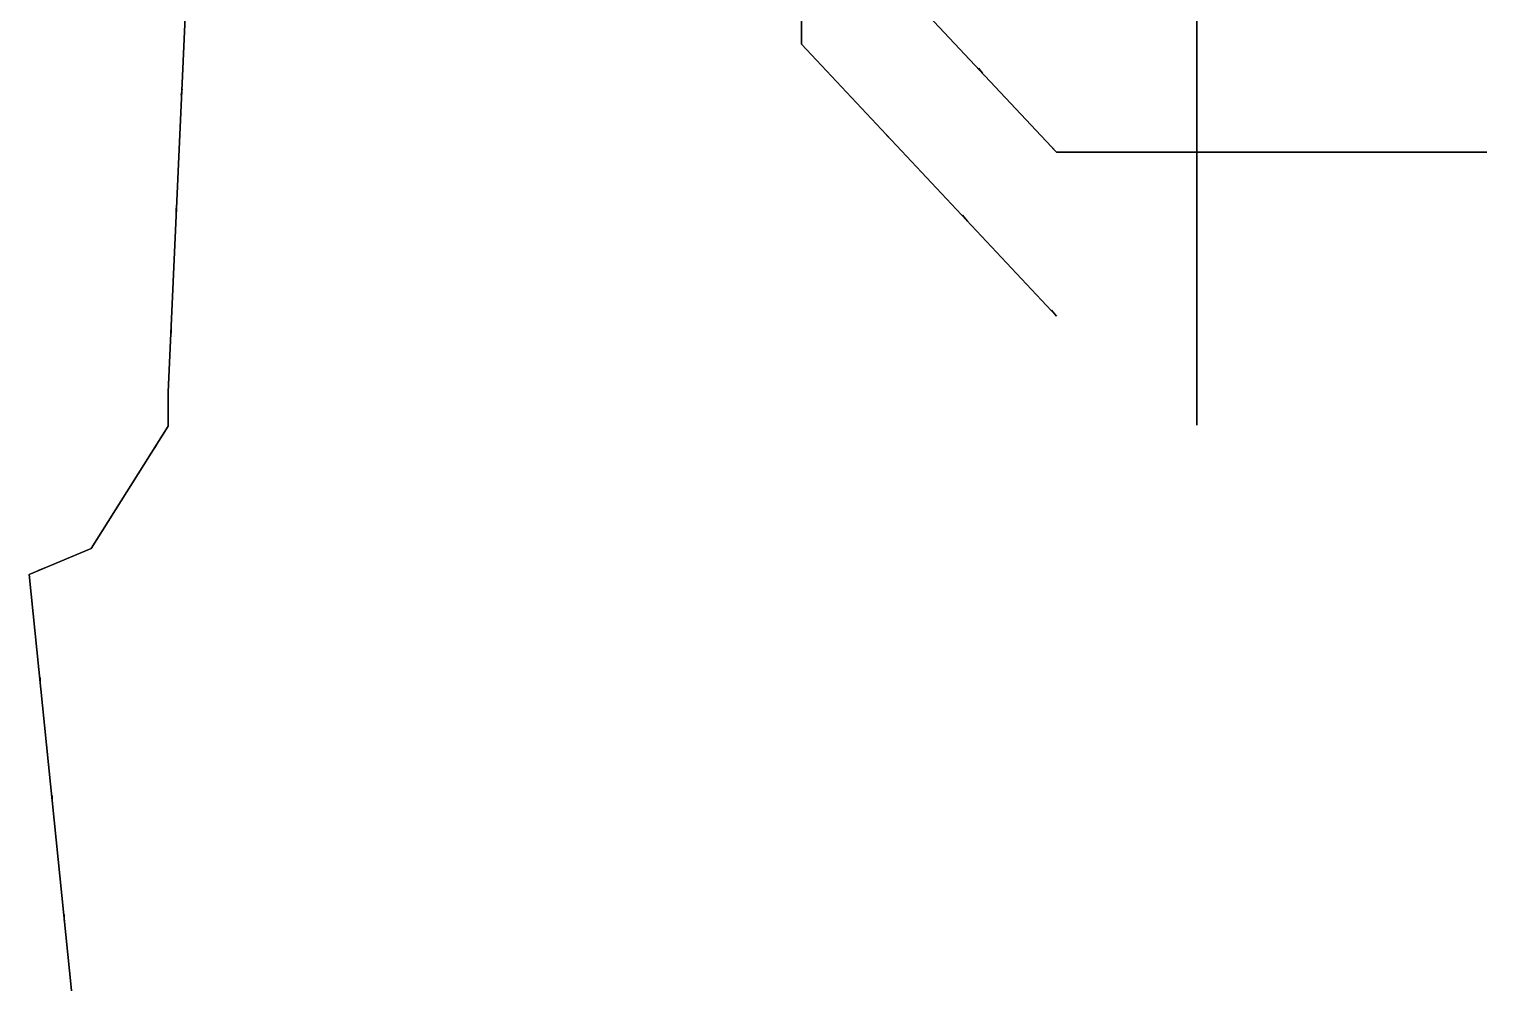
# Model space of a CAD drawing. Extents: x -14 to 5, y -77 to 101.
# Drawn here: x -12.42 to 2.15, y 26.43 to 35.96 of the extents above; entities that cross this region are included whole.
import ezdxf

# ---------------------------------------------------------------- set-up
doc = ezdxf.new("R2010")
doc.units = 0
doc.layers.add('RAILINGS', color=6, linetype='CONTINUOUS')

msp = doc.modelspace()

# ---------------------------------------------------------------- linework, layer by layer
at = {"layer": 'RAILINGS'}
for points in [[(-4.7, 35.81, 18.12), (-4.7, 41.31, 18.12), (-4.7, 41.31, 18.05), (-4.7, 35.81, 18.05)], [(-4.7, 35.81, 18.05), (-4.7, 41.31, 18.05), (-4.7, 41.31, 18.12), (-4.7, 35.81, 18.12)], [(-4.7, 35.81, 17.65), (-4.7, 41.31, 17.65), (-4.7, 41.31, 17.72), (-4.7, 35.81, 17.72)], [(-4.7, 35.81, 17.72), (-4.7, 41.31, 17.72), (-4.7, 41.31, 17.65), (-4.7, 35.81, 17.65)], [(-4.7, 35.81, 17.42), (-4.7, 41.31, 17.42), (-4.7, 41.31, 17.35), (-4.7, 35.81, 17.35)], [(-4.7, 35.81, 17.35), (-4.7, 41.31, 17.35), (-4.7, 41.31, 17.42), (-4.7, 35.81, 17.42)], [(-0.75, 32, 20.18), (-0.75, 37.93, 20.18), (-0.75, 37.93, 20.11), (-0.75, 32, 20.11)], [(-0.75, 32, 20.11), (-0.75, 37.93, 20.11), (-0.75, 37.93, 20.18), (-0.75, 32, 20.18)], [(-0.75, 32, 19.71), (-0.75, 37.93, 19.71), (-0.75, 37.93, 19.78), (-0.75, 32, 19.78)], [(-0.75, 32, 19.78), (-0.75, 37.93, 19.78), (-0.75, 37.93, 19.71), (-0.75, 32, 19.71)], [(-0.75, 32, 19.48), (-0.75, 37.93, 19.48), (-0.75, 37.93, 19.41), (-0.75, 32, 19.41)], [(-0.75, 32, 19.41), (-0.75, 37.93, 19.41), (-0.75, 37.93, 19.48), (-0.75, 32, 19.48)], [(-11.03, 32.33, 5.73), (-10.78, 37.85, 5.73), (-10.78, 37.85, 5.8), (-11.03, 32.33, 5.8)], [(-11.03, 32.33, 5.8), (-10.78, 37.85, 5.8), (-10.78, 37.85, 5.73), (-11.03, 32.33, 5.73)], [(-11.03, 32.33, 5.38), (-10.78, 37.85, 5.38), (-10.78, 37.85, 5.31), (-11.03, 32.33, 5.31)], [(-11.03, 32.33, 5.31), (-10.78, 37.85, 5.31), (-10.78, 37.85, 5.38), (-11.03, 32.33, 5.38)], [(-2.15, 34.73, 16.07), (-4.7, 37.45, 16.07), (-4.7, 37.45, 16), (-2.15, 34.73, 16)], [(-2.15, 34.73, 16), (-4.7, 37.45, 16), (-4.7, 37.45, 16.07), (-2.15, 34.73, 16.07)], [(-2.15, 34.73, 15.6), (-4.7, 37.45, 15.6), (-4.7, 37.45, 15.67), (-2.15, 34.73, 15.67)], [(-2.15, 34.73, 15.67), (-4.7, 37.45, 15.67), (-4.7, 37.45, 15.6), (-2.15, 34.73, 15.6)], [(-2.15, 34.73, 15.37), (-4.7, 37.45, 15.37), (-4.7, 37.45, 15.3), (-2.15, 34.73, 15.3)], [(-2.15, 34.73, 15.3), (-4.7, 37.45, 15.3), (-4.7, 37.45, 15.37), (-2.15, 34.73, 15.37)], [(-4.7, 35.87, 17.08), (-4.7, 35.87, 18.05), (-4.7, 35.81, 18.05), (-4.7, 35.81, 17.08)], [(-4.7, 35.81, 17.08), (-4.7, 35.81, 18.05), (-4.7, 35.87, 18.05), (-4.7, 35.87, 17.08)], [(-2.15, 33.09, 18.12), (-4.7, 35.81, 18.12), (-4.7, 35.81, 18.05), (-2.15, 33.09, 18.05)], [(-2.15, 33.09, 18.05), (-4.7, 35.81, 18.05), (-4.7, 35.81, 18.12), (-2.15, 33.09, 18.12)], [(-2.15, 33.09, 17.65), (-4.7, 35.81, 17.65), (-4.7, 35.81, 17.72), (-2.15, 33.09, 17.72)], [(-2.15, 33.09, 17.72), (-4.7, 35.81, 17.72), (-4.7, 35.81, 17.65), (-2.15, 33.09, 17.65)], [(-2.15, 33.09, 17.42), (-4.7, 35.81, 17.42), (-4.7, 35.81, 17.35), (-2.15, 33.09, 17.35)], [(-2.15, 33.09, 17.35), (-4.7, 35.81, 17.35), (-4.7, 35.81, 17.42), (-2.15, 33.09, 17.42)], [(-2.89, 35.52, 15.03), (-2.89, 35.52, 16), (-2.93, 35.57, 16), (-2.93, 35.57, 15.03)], [(-2.93, 35.57, 15.03), (-2.93, 35.57, 16), (-2.89, 35.52, 16), (-2.89, 35.52, 15.03)], [(-0.75, 35.62, 19.14), (-0.75, 35.62, 20.11), (-0.75, 35.67, 20.11), (-0.75, 35.67, 19.14)], [(-0.75, 35.67, 19.14), (-0.75, 35.67, 20.11), (-0.75, 35.62, 20.11), (-0.75, 35.62, 19.14)], [(-10.9, 35.3, 4.59), (-10.9, 35.3, 5.73), (-10.89, 35.36, 5.73), (-10.89, 35.36, 4.59)], [(-10.89, 35.36, 4.59), (-10.89, 35.36, 5.73), (-10.9, 35.3, 5.73), (-10.9, 35.3, 4.59)], [(-3.79, 34.84, 17.08), (-3.79, 34.84, 18.05), (-3.85, 34.9, 18.05), (-3.85, 34.9, 17.08)], [(-3.85, 34.9, 17.08), (-3.85, 34.9, 18.05), (-3.79, 34.84, 18.05), (-3.79, 34.84, 17.08)], [(-2.19, 34.77, 15.03), (-2.19, 34.77, 16), (-2.15, 34.73, 16), (-2.15, 34.73, 15.03)], [(-2.15, 34.73, 15.03), (-2.15, 34.73, 16), (-2.19, 34.77, 16), (-2.19, 34.77, 15.03)], [(2.15, 34.73, 15.67), (-2.15, 34.73, 15.67), (-2.15, 34.73, 15.6), (2.15, 34.73, 15.6)], [(2.15, 34.73, 15.6), (-2.15, 34.73, 15.6), (-2.15, 34.73, 15.67), (2.15, 34.73, 15.67)], [(2.15, 34.73, 15.3), (-2.15, 34.73, 15.3), (-2.15, 34.73, 15.37), (2.15, 34.73, 15.37)], [(2.15, 34.73, 15.37), (-2.15, 34.73, 15.37), (-2.15, 34.73, 15.3), (2.15, 34.73, 15.3)], [(2.15, 34.73, 16), (-2.15, 34.73, 16), (-2.15, 34.73, 16.07), (2.15, 34.73, 16.07)], [(2.15, 34.73, 16.07), (-2.15, 34.73, 16.07), (-2.15, 34.73, 16), (2.15, 34.73, 16)], [(-0.75, 34.79, 19.14), (-0.75, 34.79, 20.11), (-0.75, 34.73, 20.11), (-0.75, 34.73, 19.14)], [(-0.75, 34.73, 19.14), (-0.75, 34.73, 20.11), (-0.75, 34.79, 20.11), (-0.75, 34.79, 19.14)], [(-10.95, 34.11, 4.59), (-10.95, 34.11, 5.73), (-10.95, 34.17, 5.73), (-10.95, 34.17, 4.59)], [(-10.95, 34.17, 4.59), (-10.95, 34.17, 5.73), (-10.95, 34.11, 5.73), (-10.95, 34.11, 4.59)], [(-3.09, 34.1, 17.08), (-3.09, 34.1, 18.05), (-3.04, 34.04, 18.05), (-3.04, 34.04, 17.08)], [(-3.04, 34.04, 17.08), (-3.04, 34.04, 18.05), (-3.09, 34.1, 18.05), (-3.09, 34.1, 17.08)], [(-0.75, 33.62, 19.14), (-0.75, 33.62, 20.11), (-0.75, 33.67, 20.11), (-0.75, 33.67, 19.14)], [(-0.75, 33.67, 19.14), (-0.75, 33.67, 20.11), (-0.75, 33.62, 20.11), (-0.75, 33.62, 19.14)], [(-2.15, 33.09, 17.08), (-2.15, 33.09, 18.05), (-2.2, 33.15, 18.05), (-2.2, 33.15, 17.08)], [(-2.2, 33.15, 17.08), (-2.2, 33.15, 18.05), (-2.15, 33.09, 18.05), (-2.15, 33.09, 17.08)], [(-11, 32.98, 4.59), (-11, 32.98, 5.73), (-11, 32.92, 5.73), (-11, 32.92, 4.59)], [(-11, 32.92, 4.59), (-11, 32.92, 5.73), (-11, 32.98, 5.73), (-11, 32.98, 4.59)], [(-11.03, 31.99, 5.8), (-11.03, 32.33, 5.8), (-11.03, 32.33, 5.73), (-11.03, 31.99, 5.73)], [(-11.03, 31.99, 5.73), (-11.03, 32.33, 5.73), (-11.03, 32.33, 5.8), (-11.03, 31.99, 5.8)], [(-11.03, 31.99, 5.31), (-11.03, 32.33, 5.31), (-11.03, 32.33, 5.38), (-11.03, 31.99, 5.38)], [(-11.03, 31.99, 5.38), (-11.03, 32.33, 5.38), (-11.03, 32.33, 5.31), (-11.03, 31.99, 5.31)], [(-11.8, 30.77, 5.73), (-11.03, 31.99, 5.73), (-11.03, 31.99, 5.8), (-11.8, 30.77, 5.8)], [(-11.8, 30.77, 5.8), (-11.03, 31.99, 5.8), (-11.03, 31.99, 5.73), (-11.8, 30.77, 5.73)], [(-11.8, 30.77, 5.38), (-11.03, 31.99, 5.38), (-11.03, 31.99, 5.31), (-11.8, 30.77, 5.31)], [(-11.8, 30.77, 5.31), (-11.03, 31.99, 5.31), (-11.03, 31.99, 5.38), (-11.8, 30.77, 5.38)], [(-0.75, 32.05, 19.14), (-0.75, 32.05, 20.11), (-0.75, 32, 20.11), (-0.75, 32, 19.14)], [(-0.75, 32, 19.14), (-0.75, 32, 20.11), (-0.75, 32.05, 20.11), (-0.75, 32.05, 19.14)], [(-11.15, 31.8, 4.59), (-11.15, 31.8, 5.73), (-11.19, 31.74, 5.73), (-11.19, 31.74, 4.59)], [(-11.19, 31.74, 4.59), (-11.19, 31.74, 5.73), (-11.15, 31.8, 5.73), (-11.15, 31.8, 4.59)], [(-12.42, 30.51, 5.8), (-11.8, 30.77, 5.8), (-11.8, 30.77, 5.73), (-12.42, 30.51, 5.73)], [(-12.42, 30.51, 5.73), (-11.8, 30.77, 5.73), (-11.8, 30.77, 5.8), (-12.42, 30.51, 5.8)], [(-12.42, 30.51, 5.31), (-11.8, 30.77, 5.31), (-11.8, 30.77, 5.38), (-12.42, 30.51, 5.38)], [(-12.42, 30.51, 5.38), (-11.8, 30.77, 5.38), (-11.8, 30.77, 5.31), (-12.42, 30.51, 5.31)], [(-12.18, 30.61, 4.59), (-12.18, 30.61, 5.73), (-12.33, 30.55, 5.73), (-12.33, 30.55, 4.59)], [(-12.33, 30.55, 4.59), (-12.33, 30.55, 5.73), (-12.18, 30.61, 5.73), (-12.18, 30.61, 4.59)], [(-11.63, 22.75, 5.73), (-12.42, 30.51, 5.73), (-12.42, 30.51, 5.8), (-11.63, 22.75, 5.8)], [(-11.63, 22.75, 5.8), (-12.42, 30.51, 5.8), (-12.42, 30.51, 5.73), (-11.63, 22.75, 5.73)], [(-11.63, 22.75, 5.38), (-12.42, 30.51, 5.38), (-12.42, 30.51, 5.31), (-11.63, 22.75, 5.31)], [(-11.63, 22.75, 5.31), (-12.42, 30.51, 5.31), (-12.42, 30.51, 5.38), (-11.63, 22.75, 5.38)], [(-12.31, 29.48, 4.59), (-12.31, 29.48, 5.73), (-12.31, 29.42, 5.73), (-12.31, 29.42, 4.59)], [(-12.31, 29.42, 4.59), (-12.31, 29.42, 5.73), (-12.31, 29.48, 5.73), (-12.31, 29.48, 4.59)], [(-12.19, 28.3, 4.59), (-12.19, 28.3, 5.73), (-12.19, 28.24, 5.73), (-12.19, 28.24, 4.59)], [(-12.19, 28.24, 4.59), (-12.19, 28.24, 5.73), (-12.19, 28.3, 5.73), (-12.19, 28.3, 4.59)], [(-12.07, 27.11, 4.59), (-12.07, 27.11, 5.73), (-12.07, 27.05, 5.73), (-12.07, 27.05, 4.59)], [(-12.07, 27.05, 4.59), (-12.07, 27.05, 5.73), (-12.07, 27.11, 5.73), (-12.07, 27.11, 4.59)]]:
    msp.add_3dface(points, dxfattribs=at)

doc.saveas('drawing.dxf')
